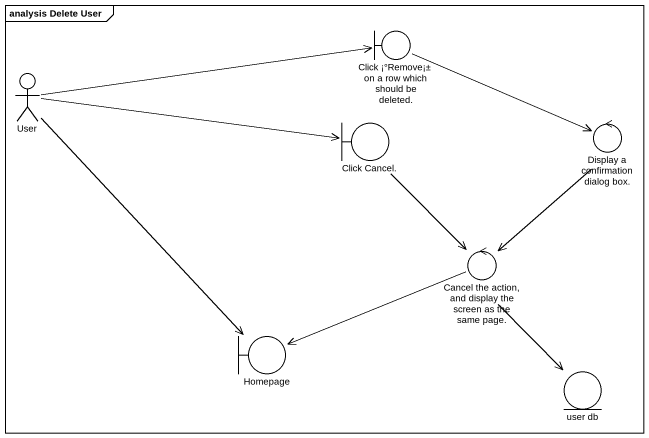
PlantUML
@startuml
mainframe analysis Delete User
boundary "Click ¡°Remove¡± on a row which should be deleted." as Click_Remove_on_a_row_which
actor User
boundary "Click Cancel." as Click_Cancel
control "Display a confirmation dialog box." as Display_a_confirmation
control "Cancel the action, and display the screen as the same page." as Cancel_the_action_and
boundary Homepage
entity "user db" as user_db
Click_Remove_on_a_row_which -right-> Display_a_confirmation
User -right-> Click_Remove_on_a_row_which
User -right-> Click_Cancel
User --> Homepage
Click_Cancel --> Cancel_the_action_and
Display_a_confirmation --> Cancel_the_action_and
Cancel_the_action_and -left-> Homepage
Cancel_the_action_and --> user_db
@enduml
